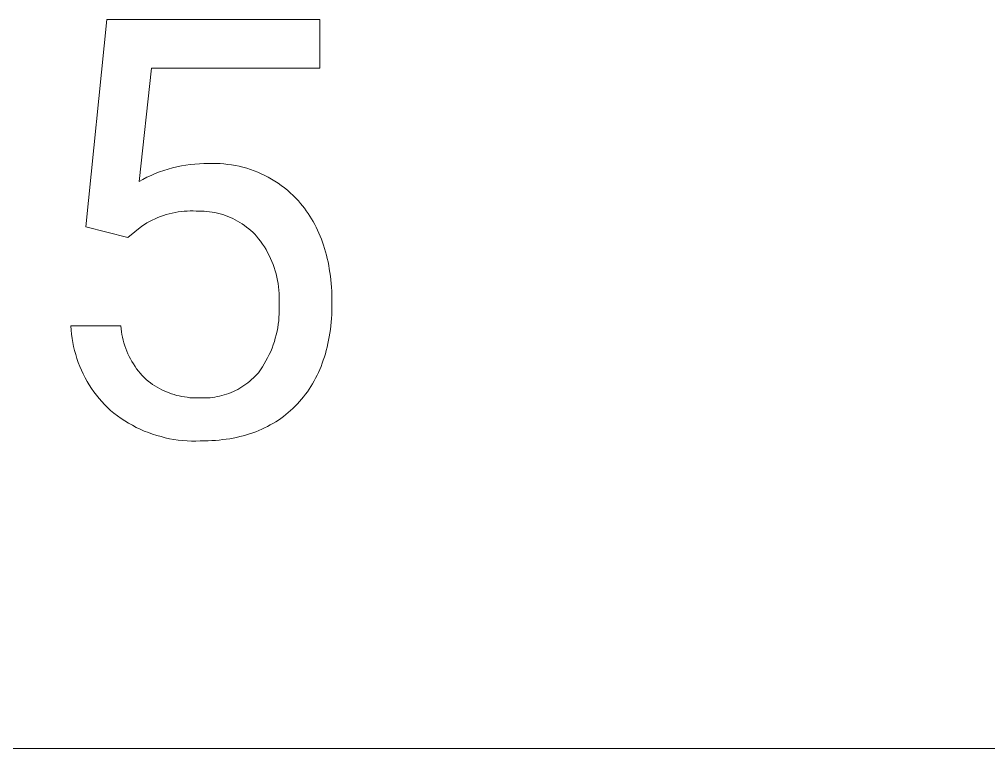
# Model space of a CAD drawing. Header units: millimetres. Extents: x -1421 to 3505, y -683 to 2759.
# Drawn here: x 2817.8 to 2926.6, y -407.4 to -325.6 of the extents above; entities that cross this region are included whole.
import ezdxf

# ---------------------------------------------------------------- set-up
doc = ezdxf.new("R2010")
doc.units = ezdxf.units.MM
doc.header["$MEASUREMENT"] = 0
doc.layers.add('Domyślny', color=7, linetype='Continuous', true_color=0x000000)

msp = doc.modelspace()

# ---------------------------------------------------------------- linework, layer by layer
at = {"layer": 'Domyślny', "color": 18, "lineweight": 15, "true_color": 0x000000}
for p, q in [((2825.23, -348.88), (2827.61, -325.62)), ((2827.61, -325.62), (2851.51, -325.62)), ((2851.51, -325.62), (2851.51, -331.1)), ((2832.63, -331.1), (2831.22, -343.81)), ((2851.51, -331.1), (2832.63, -331.1)), ((2833.04, -342.92), (2833.52, -342.73)), ((2833.52, -342.73), (2834, -342.56)), ((2834, -342.56), (2834.48, -342.41)), ((2834.48, -342.41), (2834.97, -342.27)), ((2834.97, -342.27), (2835.47, -342.16)), ((2835.47, -342.16), (2835.97, -342.05)), ((2835.97, -342.05), (2836.47, -341.97)), ((2836.47, -341.97), (2836.97, -341.9)), ((2836.97, -341.9), (2837.48, -341.85)), ((2837.48, -341.85), (2837.99, -341.81)), ((2837.99, -341.81), (2838.5, -341.79)), ((2838.5, -341.79), (2839.01, -341.79)), ((2839.01, -341.79), (2839.44, -341.78)), ((2839.44, -341.78), (2839.88, -341.78)), ((2839.88, -341.78), (2840.31, -341.8)), ((2840.31, -341.8), (2840.75, -341.83)), ((2840.75, -341.83), (2841.18, -341.88)), ((2841.18, -341.88), (2841.61, -341.94)), ((2841.61, -341.94), (2842.04, -342.01)), ((2842.04, -342.01), (2842.47, -342.1)), ((2842.47, -342.1), (2842.89, -342.2)), ((2842.89, -342.2), (2843.31, -342.32)), ((2843.31, -342.32), (2843.72, -342.45)), ((2843.72, -342.45), (2844.13, -342.6)), ((2844.13, -342.6), (2844.54, -342.76)), ((2844.54, -342.76), (2844.94, -342.93)), ((2831.22, -343.81), (2831.66, -343.57)), ((2831.66, -343.57), (2832.11, -343.33)), ((2832.11, -343.33), (2832.57, -343.12)), ((2832.57, -343.12), (2833.04, -342.92)), ((2844.94, -342.93), (2845.33, -343.12)), ((2845.33, -343.12), (2845.72, -343.32)), ((2845.72, -343.32), (2846.1, -343.53)), ((2846.1, -343.53), (2846.47, -343.76)), ((2846.47, -343.76), (2846.83, -344)), ((2846.83, -344), (2847.19, -344.25)), ((2847.19, -344.25), (2847.54, -344.51)), ((2847.54, -344.51), (2847.87, -344.79)), ((2847.87, -344.79), (2848.2, -345.07)), ((2848.2, -345.07), (2848.52, -345.37)), ((2848.52, -345.37), (2848.83, -345.68)), ((2848.83, -345.68), (2849.13, -345.99)), ((2849.13, -345.99), (2849.36, -346.26)), ((2836.95, -347.11), (2836.61, -347.12)), ((2837.29, -347.11), (2836.95, -347.11)), ((2837.63, -347.13), (2837.29, -347.11)), ((2837.93, -347.12), (2837.63, -347.13)), ((2838.24, -347.12), (2837.93, -347.12)), ((2849.36, -346.26), (2849.58, -346.53)), ((2849.58, -346.53), (2849.8, -346.81)), ((2849.8, -346.81), (2850, -347.1)), ((2850, -347.1), (2850.21, -347.39)), ((2832.71, -348.13), (2832.41, -348.29)), ((2833.02, -347.99), (2832.71, -348.13)), ((2833.33, -347.85), (2833.02, -347.99)), ((2833.64, -347.73), (2833.33, -347.85)), ((2833.96, -347.61), (2833.64, -347.73)), ((2834.28, -347.51), (2833.96, -347.61)), ((2834.61, -347.42), (2834.28, -347.51)), ((2834.94, -347.34), (2834.61, -347.42)), ((2835.27, -347.28), (2834.94, -347.34)), ((2835.6, -347.22), (2835.27, -347.28)), ((2835.94, -347.17), (2835.6, -347.22)), ((2836.28, -347.14), (2835.94, -347.17)), ((2836.61, -347.12), (2836.28, -347.14)), ((2838.54, -347.13), (2838.24, -347.12)), ((2838.84, -347.16), (2838.54, -347.13)), ((2839.14, -347.19), (2838.84, -347.16)), ((2839.44, -347.23), (2839.14, -347.19)), ((2839.74, -347.29), (2839.44, -347.23)), ((2840.04, -347.35), (2839.74, -347.29)), ((2840.33, -347.43), (2840.04, -347.35)), ((2840.62, -347.52), (2840.33, -347.43)), ((2840.91, -347.61), (2840.62, -347.52)), ((2841.19, -347.72), (2840.91, -347.61)), ((2841.47, -347.83), (2841.19, -347.72)), ((2841.75, -347.96), (2841.47, -347.83)), ((2842.02, -348.09), (2841.75, -347.96)), ((2842.29, -348.24), (2842.02, -348.09)), ((2850.21, -347.39), (2850.4, -347.68)), ((2850.4, -347.68), (2850.59, -347.99)), ((2850.59, -347.99), (2850.77, -348.29)), ((2829.97, -350.09), (2825.23, -348.88)), ((2831.54, -348.81), (2829.97, -350.09)), ((2831.83, -348.63), (2831.54, -348.81)), ((2832.11, -348.45), (2831.83, -348.63)), ((2832.41, -348.29), (2832.11, -348.45)), ((2842.55, -348.39), (2842.29, -348.24)), ((2842.81, -348.56), (2842.55, -348.39)), ((2843.06, -348.73), (2842.81, -348.56)), ((2843.3, -348.91), (2843.06, -348.73)), ((2843.54, -349.1), (2843.3, -348.91)), ((2843.77, -349.29), (2843.54, -349.1)), ((2843.99, -349.5), (2843.77, -349.29)), ((2850.77, -348.29), (2850.94, -348.61)), ((2850.94, -348.61), (2851.1, -348.93)), ((2851.1, -348.93), (2851.26, -349.25)), ((2851.26, -349.25), (2851.41, -349.58)), ((2844.21, -349.71), (2843.99, -349.5)), ((2844.42, -349.93), (2844.21, -349.71)), ((2844.65, -350.22), (2844.42, -349.93)), ((2844.87, -350.51), (2844.65, -350.22)), ((2851.41, -349.58), (2851.55, -349.92)), ((2851.55, -349.92), (2851.69, -350.26)), ((2851.69, -350.26), (2851.82, -350.61)), ((2845.09, -350.82), (2844.87, -350.51)), ((2845.29, -351.12), (2845.09, -350.82)), ((2845.48, -351.44), (2845.29, -351.12)), ((2845.66, -351.76), (2845.48, -351.44)), ((2851.82, -350.61), (2851.94, -350.96)), ((2851.94, -350.96), (2852.05, -351.32)), ((2852.05, -351.32), (2852.16, -351.69)), ((2845.83, -352.09), (2845.66, -351.76)), ((2845.99, -352.43), (2845.83, -352.09)), ((2846.13, -352.76), (2845.99, -352.43)), ((2852.16, -351.69), (2852.26, -352.06)), ((2852.26, -352.06), (2852.35, -352.44)), ((2852.35, -352.44), (2852.44, -352.82)), ((2846.27, -353.11), (2846.13, -352.76)), ((2846.39, -353.46), (2846.27, -353.11)), ((2846.5, -353.81), (2846.39, -353.46)), ((2852.44, -352.82), (2852.51, -353.21)), ((2852.51, -353.21), (2852.58, -353.6)), ((2852.58, -353.6), (2852.65, -354)), ((2846.6, -354.16), (2846.5, -353.81)), ((2846.69, -354.52), (2846.6, -354.16)), ((2846.77, -354.89), (2846.69, -354.52)), ((2852.65, -354), (2852.7, -354.41)), ((2852.7, -354.41), (2852.75, -354.82)), ((2846.83, -355.25), (2846.77, -354.89)), ((2846.88, -355.62), (2846.83, -355.25)), ((2846.92, -355.98), (2846.88, -355.62)), ((2852.75, -354.82), (2852.79, -355.24)), ((2852.79, -355.24), (2852.82, -355.66)), ((2852.82, -355.66), (2852.85, -356.09)), ((2846.94, -356.35), (2846.92, -355.98)), ((2846.96, -356.72), (2846.94, -356.35)), ((2846.96, -357.09), (2846.96, -356.72)), ((2852.85, -356.09), (2852.87, -356.52)), ((2852.87, -356.52), (2852.88, -357.41)), ((2846.95, -357.46), (2846.96, -357.09)), ((2846.96, -357.85), (2846.95, -357.46)), ((2846.97, -358.25), (2846.96, -357.85)), ((2852.88, -357.41), (2852.87, -358.3)), ((2846.9, -359.43), (2846.93, -359.04)), ((2846.93, -359.04), (2846.96, -358.64)), ((2846.96, -358.64), (2846.97, -358.25)), ((2852.85, -358.73), (2852.82, -359.16)), ((2852.87, -358.3), (2852.85, -358.73)), ((2823.59, -360.47), (2823.55, -360)), ((2823.55, -360), (2829.16, -360)), ((2829.16, -360), (2829.2, -360.32)), ((2846.79, -360.22), (2846.85, -359.82)), ((2846.85, -359.82), (2846.9, -359.43)), ((2852.75, -360), (2852.7, -360.41)), ((2852.79, -359.58), (2852.75, -360)), ((2852.82, -359.16), (2852.79, -359.58)), ((2823.63, -360.93), (2823.59, -360.47)), ((2823.7, -361.4), (2823.63, -360.93)), ((2829.2, -360.32), (2829.24, -360.65)), ((2829.24, -360.65), (2829.29, -360.97)), ((2829.29, -360.97), (2829.36, -361.28)), ((2846.52, -361.37), (2846.62, -360.99)), ((2846.62, -360.99), (2846.71, -360.6)), ((2846.71, -360.6), (2846.79, -360.22)), ((2852.58, -361.21), (2852.5, -361.61)), ((2852.64, -360.81), (2852.58, -361.21)), ((2852.7, -360.41), (2852.64, -360.81)), ((2823.78, -361.86), (2823.7, -361.4)), ((2823.87, -362.31), (2823.78, -361.86)), ((2823.98, -362.77), (2823.87, -362.31)), ((2829.36, -361.28), (2829.43, -361.6)), ((2829.43, -361.6), (2829.52, -361.91)), ((2829.52, -361.91), (2829.62, -362.22)), ((2829.62, -362.22), (2829.73, -362.53)), ((2846.15, -362.49), (2846.29, -362.12)), ((2846.29, -362.12), (2846.41, -361.75)), ((2846.41, -361.75), (2846.52, -361.37)), ((2852.42, -361.99), (2852.34, -362.37)), ((2852.5, -361.61), (2852.42, -361.99)), ((2824.11, -363.22), (2823.98, -362.77)), ((2824.25, -363.66), (2824.11, -363.22)), ((2829.73, -362.53), (2829.84, -362.83)), ((2829.84, -362.83), (2829.97, -363.13)), ((2829.97, -363.13), (2830.11, -363.42)), ((2830.11, -363.42), (2830.26, -363.71)), ((2845.66, -363.57), (2845.83, -363.22)), ((2845.83, -363.22), (2846, -362.86)), ((2846, -362.86), (2846.15, -362.49)), ((2852.14, -363.12), (2852.03, -363.48)), ((2852.24, -362.75), (2852.14, -363.12)), ((2852.34, -362.37), (2852.24, -362.75)), ((2824.4, -364.1), (2824.25, -363.66)), ((2824.57, -364.54), (2824.4, -364.1)), ((2830.26, -363.71), (2830.42, -363.99)), ((2830.42, -363.99), (2830.59, -364.27)), ((2830.59, -364.27), (2830.77, -364.54)), ((2845.07, -364.6), (2845.28, -364.27)), ((2845.28, -364.27), (2845.47, -363.92)), ((2845.47, -363.92), (2845.66, -363.57)), ((2851.79, -364.19), (2851.65, -364.54)), ((2851.91, -363.84), (2851.79, -364.19)), ((2852.03, -363.48), (2851.91, -363.84)), ((2824.76, -364.97), (2824.57, -364.54)), ((2824.95, -365.39), (2824.76, -364.97)), ((2825.17, -365.81), (2824.95, -365.39)), ((2830.77, -364.54), (2830.95, -364.8)), ((2830.95, -364.8), (2831.15, -365.06)), ((2831.15, -365.06), (2831.35, -365.31)), ((2831.35, -365.31), (2831.57, -365.56)), ((2831.57, -365.56), (2831.79, -365.79)), ((2844.25, -365.65), (2844.44, -365.45)), ((2844.44, -365.45), (2844.62, -365.25)), ((2844.62, -365.25), (2844.85, -364.93)), ((2844.85, -364.93), (2845.07, -364.6)), ((2851.21, -365.54), (2851.05, -365.86)), ((2851.36, -365.21), (2851.21, -365.54)), ((2851.51, -364.88), (2851.36, -365.21)), ((2851.65, -364.54), (2851.51, -364.88)), ((2825.39, -366.22), (2825.17, -365.81)), ((2825.63, -366.62), (2825.39, -366.22)), ((2825.89, -367.01), (2825.63, -366.62)), ((2831.79, -365.79), (2832.02, -366.02)), ((2832.02, -366.02), (2832.25, -366.21)), ((2832.25, -366.21), (2832.49, -366.39)), ((2832.49, -366.39), (2832.73, -366.56)), ((2832.73, -366.56), (2832.98, -366.72)), ((2842.77, -366.84), (2843, -366.7)), ((2843, -366.7), (2843.22, -366.54)), ((2843.22, -366.54), (2843.44, -366.38)), ((2843.44, -366.38), (2843.65, -366.21)), ((2843.65, -366.21), (2843.86, -366.03)), ((2843.86, -366.03), (2844.06, -365.84)), ((2844.06, -365.84), (2844.25, -365.65)), ((2850.7, -366.48), (2850.51, -366.79)), ((2850.88, -366.17), (2850.7, -366.48)), ((2851.05, -365.86), (2850.88, -366.17)), ((2826.16, -367.39), (2825.89, -367.01)), ((2826.44, -367.77), (2826.16, -367.39)), ((2826.73, -368.13), (2826.44, -367.77)), ((2832.98, -366.72), (2833.24, -366.88)), ((2833.24, -366.88), (2833.5, -367.02)), ((2833.5, -367.02), (2833.77, -367.16)), ((2833.77, -367.16), (2834.04, -367.29)), ((2834.04, -367.29), (2834.31, -367.41)), ((2834.31, -367.41), (2834.59, -367.52)), ((2834.59, -367.52), (2834.87, -367.62)), ((2834.87, -367.62), (2835.15, -367.71)), ((2835.15, -367.71), (2835.44, -367.79)), ((2835.44, -367.79), (2835.73, -367.86)), ((2840.53, -367.81), (2840.79, -367.74)), ((2840.79, -367.74), (2841.05, -367.66)), ((2841.05, -367.66), (2841.31, -367.57)), ((2841.31, -367.57), (2841.56, -367.47)), ((2841.56, -367.47), (2841.81, -367.36)), ((2841.81, -367.36), (2842.06, -367.24)), ((2842.06, -367.24), (2842.3, -367.12)), ((2842.3, -367.12), (2842.54, -366.98)), ((2842.54, -366.98), (2842.77, -366.84)), ((2849.91, -367.66), (2849.69, -367.94)), ((2850.12, -367.38), (2849.91, -367.66)), ((2850.32, -367.09), (2850.12, -367.38)), ((2850.51, -366.79), (2850.32, -367.09)), ((2827.03, -368.48), (2826.73, -368.13)), ((2827.35, -368.83), (2827.03, -368.48)), ((2827.68, -369.16), (2827.35, -368.83)), ((2835.73, -367.86), (2836.02, -367.92)), ((2836.02, -367.92), (2836.32, -367.97)), ((2836.32, -367.97), (2836.61, -368.01)), ((2836.61, -368.01), (2836.91, -368.05)), ((2836.91, -368.05), (2837.21, -368.07)), ((2837.21, -368.07), (2837.51, -368.08)), ((2837.51, -368.08), (2837.81, -368.08)), ((2837.81, -368.08), (2838.1, -368.07)), ((2838.1, -368.07), (2838.38, -368.08)), ((2838.38, -368.08), (2838.65, -368.08)), ((2838.65, -368.08), (2838.92, -368.07)), ((2838.92, -368.07), (2839.19, -368.05)), ((2839.19, -368.05), (2839.46, -368.02)), ((2839.46, -368.02), (2839.73, -367.98)), ((2839.73, -367.98), (2840, -367.93)), ((2840, -367.93), (2840.27, -367.88)), ((2840.27, -367.88), (2840.53, -367.81)), ((2849, -368.74), (2848.75, -369)), ((2849.24, -368.48), (2849, -368.74)), ((2849.47, -368.22), (2849.24, -368.48)), ((2849.69, -367.94), (2849.47, -368.22)), ((2828.02, -369.48), (2827.68, -369.16)), ((2828.4, -369.79), (2828.02, -369.48)), ((2828.8, -370.09), (2828.4, -369.79)), ((2847.7, -369.94), (2847.43, -370.16)), ((2847.97, -369.72), (2847.7, -369.94)), ((2848.24, -369.49), (2847.97, -369.72)), ((2848.5, -369.25), (2848.24, -369.49)), ((2848.75, -369), (2848.5, -369.25)), ((2829.2, -370.38), (2828.8, -370.09)), ((2829.62, -370.65), (2829.2, -370.38)), ((2830.04, -370.91), (2829.62, -370.65)), ((2830.47, -371.15), (2830.04, -370.91)), ((2846.26, -370.94), (2845.95, -371.11)), ((2846.56, -370.76), (2846.26, -370.94)), ((2846.86, -370.56), (2846.56, -370.76)), ((2847.14, -370.37), (2846.86, -370.56)), ((2847.43, -370.16), (2847.14, -370.37)), ((2830.91, -371.38), (2830.47, -371.15)), ((2831.36, -371.59), (2830.91, -371.38)), ((2831.81, -371.79), (2831.36, -371.59)), ((2832.27, -371.97), (2831.81, -371.79)), ((2832.74, -372.14), (2832.27, -371.97)), ((2833.21, -372.29), (2832.74, -372.14)), ((2843.63, -372.11), (2843.28, -372.22)), ((2843.98, -371.99), (2843.63, -372.11)), ((2844.33, -371.87), (2843.98, -371.99)), ((2844.66, -371.73), (2844.33, -371.87)), ((2844.99, -371.59), (2844.66, -371.73)), ((2845.32, -371.44), (2844.99, -371.59)), ((2845.64, -371.28), (2845.32, -371.44)), ((2845.95, -371.11), (2845.64, -371.28)), ((2833.69, -372.42), (2833.21, -372.29)), ((2834.17, -372.54), (2833.69, -372.42)), ((2834.65, -372.65), (2834.17, -372.54)), ((2835.14, -372.73), (2834.65, -372.65)), ((2835.63, -372.81), (2835.14, -372.73)), ((2836.12, -372.86), (2835.63, -372.81)), ((2836.62, -372.9), (2836.12, -372.86)), ((2837.11, -372.92), (2836.62, -372.9)), ((2837.61, -372.92), (2837.11, -372.92)), ((2838.1, -372.91), (2837.61, -372.92)), ((2838.54, -372.91), (2838.1, -372.91)), ((2838.97, -372.89), (2838.54, -372.91)), ((2839.39, -372.87), (2838.97, -372.89)), ((2839.8, -372.85), (2839.39, -372.87)), ((2840.21, -372.81), (2839.8, -372.85)), ((2840.62, -372.76), (2840.21, -372.81)), ((2841.02, -372.71), (2840.62, -372.76)), ((2841.41, -372.65), (2841.02, -372.71)), ((2841.79, -372.58), (2841.41, -372.65)), ((2842.17, -372.5), (2841.79, -372.58)), ((2842.55, -372.42), (2842.17, -372.5)), ((2842.91, -372.32), (2842.55, -372.42)), ((2843.28, -372.22), (2842.91, -372.32)), ((1643.61, -407.41), (3505.11, -407.41))]:
    msp.add_line(p, q, dxfattribs=at)

doc.saveas('drawing.dxf')
